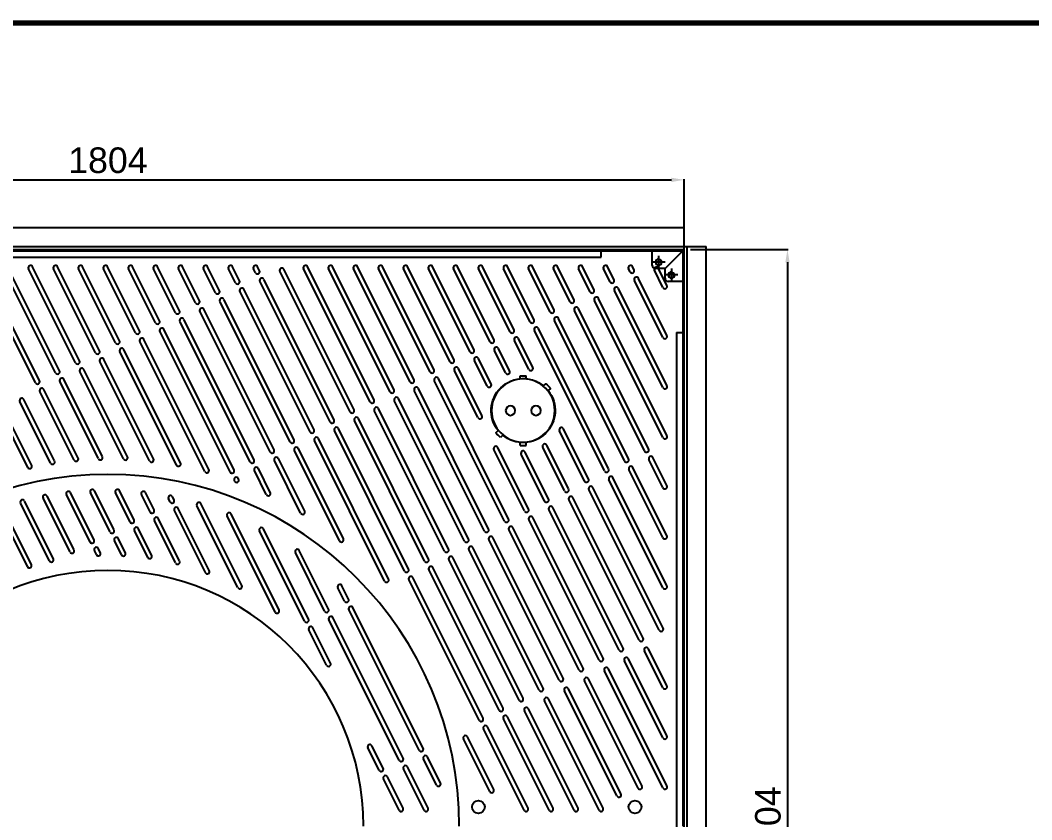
# Model space of a CAD drawing. Header units: millimetres. Extents: x 20045 to 27217, y -49849 to -44778.
# Drawn here: x 21622 to 23205, y -46195 to -44944 of the extents above; entities that cross this region are included whole.
import ezdxf

# ---------------------------------------------------------------- set-up
doc = ezdxf.new("R2010")
doc.units = ezdxf.units.MM
doc.layers.add('LAYOUT', color=7, linetype='Continuous')
doc.styles.get("Standard").update_dxf_attribs({"font": 'arial.ttf'})
doc.dimstyles.new('ISO-25', dxfattribs={"dimtxt": 40, "dimasz": 20, "dimexe": 1.25, "dimexo": 10, "dimgap": 10, "dimtad": 1, "dimdec": 0, "dimtxsty": 'Standard', "dimcen": 2.5, "dimclrd": 3, "dimclre": 3, "dimclrt": 3, "dimadec": 0, "dimazin": 0, "dimtfac": 1, "dimtdec": 0, "dimtmove": 0, "dimatfit": 3, "dimfxl": 1, "dimarcsym": 0})

# ---------------------------------------------------------------- blocks, each defined once
blk = doc.blocks.new('*D40')
at = {"color": 3, "lineweight": -2, "transparency": 16777216}
for p, q in [((20856.8, -45292.8), (20856.8, -45192.8)), ((20876.8, -45194), (22640.8, -45194)), ((22660.8, -45292.8), (22660.8, -45192.8))]:
    blk.add_line(p, q, dxfattribs=at)
at = {"color": 3, "transparency": 16777216}
for points in [[(20876.8, -45190.7), (20876.8, -45197.4), (20856.8, -45194)], [(22640.8, -45190.7), (22640.8, -45197.4), (22660.8, -45194)]]:
    blk.add_solid(points, dxfattribs=at)
at = {"layer": 'Defpoints', "color": 0, "transparency": 16777216}
for p in [(22660.8, -45194), (20856.8, -45302.8), (22660.8, -45302.8)]:
    blk.add_point(p, dxfattribs=at)
at = {"color": 3, "transparency": 16777216, "insert": (21758.8, -45163.6), "char_height": 40, "attachment_point": 5}
blk.add_mtext('1804', dxfattribs=at)
blk = doc.blocks.new('*D41')
at = {"color": 3, "lineweight": -2, "transparency": 16777216}
for p, q in [((22670.8, -45302.8), (22823.6, -45302.8)), ((22822.4, -45322.8), (22822.4, -47086.8)), ((22670.8, -47106.8), (22823.6, -47106.8))]:
    blk.add_line(p, q, dxfattribs=at)
at = {"color": 3, "transparency": 16777216}
for points in [[(22819.1, -45322.8), (22825.7, -45322.8), (22822.4, -45302.8)], [(22819.1, -47086.8), (22825.7, -47086.8), (22822.4, -47106.8)]]:
    blk.add_solid(points, dxfattribs=at)
at = {"layer": 'Defpoints', "color": 0, "transparency": 16777216}
for p in [(22660.8, -45302.8), (22660.8, -47106.8), (22822.4, -47106.8)]:
    blk.add_point(p, dxfattribs=at)
at = {"color": 3, "transparency": 16777216, "insert": (22792, -46204.8), "char_height": 40, "attachment_point": 5, "rotation": 90}
blk.add_mtext('1804', dxfattribs=at)
blk = doc.blocks.new('A$C2E731E15')
at = {"color": 1}
for p, q in [((-10, 0), (10, 0)), ((0, -10), (0, 10))]:
    blk.add_line(p, q, dxfattribs=at)
blk.add_circle((0, 0), 4.5)
at = {"color": 4}
blk.add_arc((0, 0), 5, 270, 180, dxfattribs=at)
blk = doc.blocks.new('AG1818')
for p, q in [((17010.4, -47756.5), (18810.4, -47756.5)), ((18810.4, -47756.5), (18810.4, -48656.5)), ((17797.2, -47963.1), (17708, -47784.7)), ((17803.5, -47960), (17714.2, -47781.5)), ((17828.5, -47947.5), (17747.1, -47784.7)), ((17834.8, -47944.4), (17753.4, -47781.5)), ((17859.8, -47931.8), (17786.2, -47784.7)), ((17866.1, -47928.7), (17792.5, -47781.5)), ((17891.1, -47916.2), (17825.4, -47784.7)), ((17897.4, -47913.1), (17831.6, -47781.5)), ((17922.4, -47900.5), (17864.5, -47784.7)), ((17928.7, -47897.4), (17870.8, -47781.5)), ((17953.7, -47884.9), (17903.6, -47784.7)), ((17960, -47881.8), (17909.9, -47781.5)), ((17985, -47869.2), (17942.8, -47784.7)), ((17991.3, -47866.1), (17949, -47781.5)), ((18016.4, -47853.6), (17981.9, -47784.7)), ((18022.6, -47850.4), (17988.2, -47781.5)), ((18047.7, -47837.9), (18021, -47784.7)), ((18053.9, -47834.8), (18027.3, -47781.5)), ((18079, -47822.3), (18060.2, -47784.7)), ((18085.2, -47819.1), (18066.4, -47781.5)), ((18110.3, -47806.6), (18099.3, -47784.7)), ((18116.5, -47803.5), (18105.5, -47781.5)), ((18141.6, -47791), (18138.4, -47784.7)), ((18147.8, -47787.8), (18144.7, -47781.5)), ((18289.5, -48008.6), (18179.6, -47788.7)), ((18295.8, -48005.5), (18185.8, -47785.6)), ((18320.8, -47993), (18216.7, -47784.7)), ((18327.1, -47989.8), (18222.9, -47781.5)), ((18352.1, -47977.3), (18255.8, -47784.7)), ((18358.4, -47974.2), (18262.1, -47781.5)), ((18383.4, -47961.7), (18294.9, -47784.7)), ((18389.7, -47958.5), (18301.2, -47781.5)), ((18414.7, -47946), (18334.1, -47784.7)), ((18421, -47942.9), (18340.3, -47781.5)), ((18446, -47930.3), (18373.2, -47784.7)), ((18452.3, -47927.2), (18379.5, -47781.5)), ((18477.4, -47914.7), (18412.3, -47784.7)), ((18483.6, -47911.6), (18418.6, -47781.5)), ((18508.7, -47899), (18451.5, -47784.7)), ((18514.9, -47895.9), (18457.7, -47781.5)), ((18540, -47883.4), (18490.6, -47784.7)), ((18546.2, -47880.3), (18496.9, -47781.5)), ((18571.3, -47867.7), (18529.7, -47784.7)), ((18577.5, -47864.6), (18536, -47781.5)), ((18602.6, -47852.1), (18568.9, -47784.7)), ((18608.8, -47849), (18575.1, -47781.5)), ((18633.9, -47836.4), (18608, -47784.7)), ((18640.1, -47833.3), (18614.3, -47781.5)), ((18665.2, -47820.8), (18647.1, -47784.7)), ((18671.4, -47817.6), (18653.4, -47781.5)), ((18696.5, -47805.1), (18686.3, -47784.7)), ((18702.7, -47802), (18692.5, -47781.5)), ((18727.8, -47789.5), (18725.4, -47784.7)), ((18734.1, -47786.3), (18731.6, -47781.5)), ((18779.2, -47814), (18765.8, -47787.2)), ((18785.4, -47810.9), (18772.1, -47784.1)), ((18258.2, -48024.3), (18148.3, -47804.4)), ((18264.5, -48021.1), (18154.5, -47801.3)), ((18779.2, -47892.3), (18734.5, -47802.9)), ((18785.4, -47889.1), (18740.8, -47799.8)), ((18226.9, -48039.9), (18117, -47820)), ((18233.2, -48036.8), (18123.2, -47816.9)), ((18779.2, -47970.5), (18703.2, -47818.5)), ((18785.4, -47967.4), (18709.5, -47815.4)), ((18195.6, -48055.6), (18085.7, -47835.7)), ((18201.9, -48052.4), (18091.9, -47832.6)), ((18779.2, -48048.8), (18671.9, -47834.2)), ((18785.4, -48045.6), (18678.2, -47831.1)), ((18164.3, -48071.2), (18054.4, -47851.3)), ((18170.6, -48068.1), (18060.6, -47848.2)), ((18750.5, -48069.7), (18640.6, -47849.8)), ((18756.8, -48066.6), (18646.8, -47846.7)), ((18133, -48086.9), (18023.1, -47867)), ((18139.3, -48083.7), (18029.3, -47863.9)), ((18719.2, -48085.4), (18609.3, -47865.5)), ((18725.5, -48082.2), (18615.5, -47862.4)), ((18101.7, -48102.5), (17991.8, -47882.6)), ((18108, -48099.4), (17998, -47879.5)), ((18687.9, -48101), (18578, -47881.2)), ((18694.2, -48097.9), (18584.2, -47878)), ((18062.3, -48101.9), (17960.4, -47898.3)), ((18068.5, -48098.8), (17966.7, -47895.2)), ((18569.3, -47942.1), (18546.7, -47896.8)), ((18575.6, -47939), (18552.9, -47893.7)), ((18018, -48091.7), (17929.1, -47914)), ((18024.3, -48088.6), (17935.4, -47910.8)), ((18533, -47947.6), (18515.4, -47912.5)), ((18539.2, -47944.5), (18521.6, -47909.3)), ((17975.7, -48085.2), (17897.8, -47929.6)), ((17981.9, -48082.1), (17904.1, -47926.5)), ((18504.1, -47968.2), (18484.1, -47928.1)), ((18510.4, -47965.1), (18490.3, -47925)), ((17934.9, -48082.1), (17866.5, -47945.3)), ((17941.2, -48078.9), (17872.8, -47942.1)), ((18489.7, -48017.6), (18452.8, -47943.8)), ((18495.9, -48014.5), (18459, -47940.6)), ((17895.6, -48081.7), (17835.2, -47960.9)), ((17901.9, -48078.6), (17841.5, -47957.8)), ((18531.4, -48179.3), (18421.4, -47959.4)), ((18537.6, -48176.2), (18427.7, -47956.3)), ((17857.6, -48084), (17803.9, -47976.6)), ((17863.9, -48080.8), (17810.2, -47973.4)), ((18500.1, -48194.9), (18390.1, -47975.1)), ((18506.3, -48191.8), (18396.4, -47971.9)), ((17820.8, -48088.6), (17772.6, -47992.2)), ((17827.1, -48085.4), (17778.9, -47989.1)), ((18468.8, -48210.6), (18358.8, -47990.7)), ((18475, -48207.5), (18365.1, -47987.6)), ((17785.1, -48095.4), (17741.3, -48007.9)), ((17791.3, -48092.2), (17747.6, -48004.7)), ((18437.5, -48226.2), (18327.5, -48006.4)), ((18443.7, -48223.1), (18333.8, -48003.2)), ((18381.1, -48254.4), (18271.2, -48034.5)), ((18406.2, -48241.9), (18296.2, -48022)), ((18412.4, -48238.8), (18302.5, -48018.9)), ((18349.8, -48270.1), (18239.9, -48050.2)), ((18374.9, -48257.6), (18264.9, -48037.7)), ((18656.6, -48116.7), (18617.3, -48038)), ((18662.9, -48113.6), (18623.6, -48034.9)), ((18279.2, -48207), (18208.6, -48065.9)), ((18343.6, -48273.2), (18233.6, -48053.3)), ((18569, -48160.5), (18520.8, -48064.2)), ((18625.3, -48132.3), (18591.1, -48063.9)), ((18631.6, -48129.2), (18597.3, -48060.7)), ((18218.5, -48164), (18177.3, -48081.5)), ((18272.9, -48210.2), (18202.3, -48069)), ((18562.7, -48163.6), (18514.6, -48067.4)), ((18594, -48148), (18557.3, -48074.6)), ((18600.3, -48144.9), (18563.6, -48071.5)), ((18785.4, -48123.9), (18763.5, -48080)), ((18164.7, -48134.6), (18146, -48097.2)), ((18212.2, -48167.1), (18171, -48084.6)), ((18785.4, -48202.2), (18732.2, -48095.7)), ((18779.2, -48127), (18757.2, -48083.1)), ((18115.1, -48113.7), (18114.7, -48112.8)), ((18158.4, -48137.8), (18139.7, -48100.3)), ((18785.4, -48280.4), (18700.9, -48111.3)), ((18779.2, -48205.3), (18725.9, -48098.8)), ((18108.9, -48116.9), (18108.4, -48115.9)), ((18779.5, -48346.8), (18669.6, -48127)), ((18779.2, -48283.6), (18694.6, -48114.4)), ((17851.3, -48227.7), (17809.1, -48143.4)), ((17857.5, -48224.6), (17815.3, -48140.2)), ((17882.6, -48212.1), (17845.5, -48138)), ((17888.8, -48209), (17851.8, -48134.8)), ((17913.9, -48196.4), (17883.2, -48135.1)), ((17920.1, -48193.3), (17889.4, -48132)), ((17945.2, -48180.8), (17922.3, -48135)), ((17951.4, -48177.7), (17928.5, -48131.8)), ((17976.5, -48165.1), (17962.9, -48138)), ((17982.7, -48162), (17969.1, -48134.8)), ((18007.8, -48149.5), (18005.3, -48144.5)), ((18014, -48146.4), (18011.5, -48141.4)), ((18748.2, -48362.5), (18638.3, -48142.6)), ((18773.3, -48350), (18663.3, -48130.1)), ((17784.4, -48250.6), (17739.7, -48161.1)), ((17790.7, -48247.5), (17745.9, -48158)), ((17819, -48241.5), (17773.8, -48151.1)), ((17825.3, -48238.4), (17780.1, -48148)), ((18069.2, -48256.7), (18020.7, -48159.8)), ((18113.9, -48283.4), (18049.8, -48155.3)), ((18120.1, -48280.2), (18056.1, -48152.1)), ((18716.9, -48378.1), (18607, -48158.3)), ((18741.9, -48365.6), (18632, -48145.8)), ((18022.6, -48241.8), (17989.4, -48175.4)), ((18063, -48259.8), (18014.5, -48162.9)), ((18172.1, -48321.7), (18097, -48171.3)), ((18178.4, -48318.5), (18103.2, -48168.2)), ((18679.3, -48396.9), (18569.4, -48177.1)), ((18685.6, -48393.8), (18575.7, -48173.9)), ((18710.6, -48381.3), (18600.7, -48161.4)), ((17979.1, -48233), (17958.1, -48191.1)), ((18016.4, -48244.9), (17983.2, -48178.6)), ((18224.6, -48332.7), (18154, -48191.4)), ((18648, -48412.6), (18538.1, -48192.7)), ((18654.3, -48409.5), (18544.4, -48189.6)), ((17937.9, -48228.9), (17926.8, -48206.7)), ((17972.8, -48236.1), (17951.9, -48194.2)), ((18218.3, -48335.8), (18147.7, -48194.6)), ((18616.7, -48428.2), (18506.8, -48208.4)), ((18623, -48425.1), (18513.1, -48205.2)), ((17898.7, -48228.8), (17895.5, -48222.4)), ((17931.7, -48232.1), (17920.6, -48209.9)), ((18585.4, -48443.9), (18475.5, -48224)), ((18591.7, -48440.8), (18481.7, -48220.9)), ((17892.5, -48231.9), (17889.3, -48225.5)), ((18249.6, -48320.2), (18203.9, -48228.6)), ((18255.9, -48317), (18210.1, -48225.5)), ((18554.1, -48459.5), (18444.2, -48239.7)), ((18560.4, -48456.4), (18450.4, -48236.5)), ((18522.8, -48475.2), (18412.9, -48255.3)), ((18529.1, -48472.1), (18419.1, -48252.2)), ((18491.5, -48490.8), (18381.6, -48271)), ((18497.8, -48487.7), (18387.8, -48267.8)), ((18280.9, -48304.5), (18270.5, -48283.6)), ((18287.2, -48301.4), (18276.7, -48280.4)), ((18397.6, -48537.8), (18287.7, -48317.9)), ((18403.9, -48534.7), (18293.9, -48314.8)), ((18366.3, -48553.5), (18256.4, -48333.6)), ((18372.5, -48550.3), (18262.6, -48330.4)), ((18252.8, -48404.6), (18225, -48349.2)), ((18259, -48401.5), (18231.3, -48346.1)), ((18779.2, -48440.1), (18750.2, -48382.2)), ((18785.4, -48437), (18756.5, -48379)), ((18779.2, -48518.4), (18718.9, -48397.8)), ((18785.4, -48515.2), (18725.2, -48394.7)), ((18779.2, -48596.6), (18687.6, -48413.5)), ((18785.4, -48593.5), (18693.9, -48410.3)), ((18740.2, -48596.9), (18656.3, -48429.1)), ((18746.5, -48593.8), (18662.6, -48426)), ((18707.2, -48609.2), (18625, -48444.8)), ((18713.5, -48606.1), (18631.3, -48441.7)), ((18679.2, -48631.5), (18593.7, -48460.4)), ((18685.5, -48628.4), (18600, -48457.3)), ((18640.1, -48631.5), (18562.4, -48476.1)), ((18646.4, -48628.4), (18568.7, -48473)), ((18601, -48631.5), (18529.5, -48488.6)), ((18607.2, -48628.4), (18535.8, -48485.5)), ((18561.9, -48631.5), (18498.2, -48504.3)), ((18568.1, -48628.4), (18504.5, -48501.1)), ((18508.1, -48602.3), (18466.9, -48519.9)), ((18514.4, -48599.1), (18473.2, -48516.8)), ((18335, -48569.1), (18317.3, -48533.8)), ((18341.2, -48566), (18323.6, -48530.7)), ((18424.8, -48592.3), (18404.3, -48551.2)), ((18431.1, -48589.2), (18410.6, -48548.1)), ((18405.3, -48631.5), (18373, -48566.9)), ((18411.6, -48628.4), (18379.3, -48563.7)), ((18366.2, -48631.5), (18341.7, -48582.5)), ((18372.5, -48628.4), (18348, -48579.4))]:
    blk.add_line(p, q)
blk.add_lwpolyline([(18524.8, -48048.4, -0.045549), (18517.8, -48041.3), (18521.4, -48037.8, -0.904534), (18592.5, -47968.1), (18596.1, -47964.6, -0.045549), (18603.1, -47971.8), (18599.5, -47975.3, -0.904534), (18528.4, -48044.9)], format="xyb", close=True)
for centre in [(18490.4, -48626.5), (18735.4, -48626.5)]:
    blk.add_circle(centre, 10)
for centre, radius, start, end in [((17789.4, -47783.1), 3.5, 26.5651, 206.5651), ((17828.5, -47783.1), 3.5, 26.5651, 206.5651), ((17867.6, -47783.1), 3.5, 26.5651, 206.5651), ((17906.8, -47783.1), 3.5, 26.5651, 206.5651), ((17945.9, -47783.1), 3.5, 26.5651, 206.5651), ((17985, -47783.1), 3.5, 26.5651, 206.5651), ((18024.2, -47783.1), 3.5, 26.5651, 206.5651), ((18063.3, -47783.1), 3.5, 26.5651, 206.5651), ((18102.4, -47783.1), 3.5, 26.5651, 206.5651), ((18141.5, -47783.1), 3.5, 26.5651, 206.5651), ((18219.8, -47783.1), 3.5, 26.5651, 206.5651), ((18258.9, -47783.1), 3.5, 26.5651, 206.5651), ((18298.1, -47783.1), 3.5, 26.5651, 206.5651), ((18337.2, -47783.1), 3.5, 26.5651, 206.5651), ((18376.3, -47783.1), 3.5, 26.5651, 206.5651), ((18415.5, -47783.1), 3.5, 26.5651, 206.5651), ((18454.6, -47783.1), 3.5, 26.5651, 206.5651), ((18493.7, -47783.1), 3.5, 26.5651, 206.5651), ((18532.9, -47783.1), 3.5, 26.5651, 206.5651), ((18572, -47783.1), 3.5, 26.5651, 206.5651), ((18611.1, -47783.1), 3.5, 26.5651, 206.5651), ((18650.3, -47783.1), 3.5, 26.5651, 206.5651), ((18689.4, -47783.1), 3.5, 26.5651, 206.5651), ((18728.5, -47783.1), 3.5, 26.5651, 206.5651), ((18144.7, -47789.4), 3.5, 206.5651, 26.5651), ((18182.7, -47787.2), 3.5, 26.5651, 206.5651), ((18730.9, -47787.9), 3.5, 206.5651, 26.5651), ((18768.9, -47785.7), 3.5, 26.5651, 206.5651), ((18113.4, -47805.1), 3.5, 206.5651, 26.5651), ((18151.4, -47802.8), 3.5, 26.5651, 206.5651), ((18699.6, -47803.6), 3.5, 206.5651, 26.5651), ((18737.6, -47801.3), 3.5, 26.5651, 206.5651), ((18782.3, -47812.4), 3.5, 206.5651, 26.5651), ((18082.1, -47820.7), 3.5, 206.5651, 26.5651), ((18120.1, -47818.5), 3.5, 26.5651, 206.5651), ((18668.3, -47819.2), 3.5, 206.5651, 26.5651), ((18706.3, -47817), 3.5, 26.5651, 206.5651), ((18050.8, -47836.4), 3.5, 206.5651, 26.5651), ((18088.8, -47834.1), 3.5, 26.5651, 206.5651), ((18637, -47834.9), 3.5, 206.5651, 26.5651), ((18675, -47832.6), 3.5, 26.5651, 206.5651), ((18019.5, -47852), 3.5, 206.5651, 26.5651), ((18057.5, -47849.8), 3.5, 26.5651, 206.5651), ((18605.7, -47850.5), 3.5, 206.5651, 26.5651), ((18612.4, -47863.9), 3.5, 26.5651, 206.5651), ((18643.7, -47848.3), 3.5, 26.5651, 206.5651), ((17988.2, -47867.7), 3.5, 206.5651, 26.5651), ((18026.2, -47865.4), 3.5, 26.5651, 206.5651), ((18574.4, -47866.2), 3.5, 206.5651, 26.5651), ((18581.1, -47879.6), 3.5, 26.5651, 206.5651), ((17956.9, -47883.3), 3.5, 206.5651, 26.5651), ((17994.9, -47881.1), 3.5, 26.5651, 206.5651), ((18543.1, -47881.8), 3.5, 206.5651, 26.5651), ((18549.8, -47895.2), 3.5, 26.5651, 206.5651), ((18782.3, -47890.7), 3.5, 206.5651, 26.5651), ((17925.6, -47899), 3.5, 206.5651, 26.5651), ((17963.6, -47896.7), 3.5, 26.5651, 206.5651), ((18511.8, -47897.5), 3.5, 206.5651, 26.5651), ((18518.5, -47910.9), 3.5, 26.5651, 206.5651), ((17894.3, -47914.6), 3.5, 206.5651, 26.5651), ((17932.3, -47912.4), 3.5, 26.5651, 206.5651), ((18480.5, -47913.1), 3.5, 206.5651, 26.5651), ((18487.2, -47926.5), 3.5, 26.5651, 206.5651), ((17863, -47930.3), 3.5, 206.5651, 26.5651), ((17901, -47928), 3.5, 26.5651, 206.5651), ((18449.2, -47928.8), 3.5, 206.5651, 26.5651), ((18455.9, -47942.2), 3.5, 26.5651, 206.5651), ((18572.5, -47940.6), 3.5, 206.5651, 26.5651), ((17831.7, -47945.9), 3.5, 206.5651, 26.5651), ((17869.7, -47943.7), 3.5, 26.5651, 206.5651), ((18417.9, -47944.4), 3.5, 206.5651, 26.5651), ((18424.6, -47957.9), 3.5, 26.5651, 206.5651), ((18536.1, -47946.1), 3.5, 206.5651, 26.5651), ((17800.3, -47961.6), 3.5, 206.5651, 26.5651), ((17838.4, -47959.3), 3.5, 26.5651, 206.5651), ((18386.6, -47960.1), 3.5, 206.5651, 26.5651), ((18393.3, -47973.5), 3.5, 26.5651, 206.5651), ((18507.2, -47966.6), 3.5, 206.5651, 26.5651), ((18782.3, -47969), 3.5, 206.5651, 26.5651), ((17807.1, -47975), 3.5, 26.5651, 206.5651), ((18355.3, -47975.7), 3.5, 206.5651, 26.5651), ((18362, -47989.2), 3.5, 26.5651, 206.5651), ((17775.8, -47990.7), 3.5, 26.5651, 206.5651), ((18324, -47991.4), 3.5, 206.5651, 26.5651), ((18330.7, -48004.8), 3.5, 26.5651, 206.5651), ((18292.7, -48007), 3.5, 206.5651, 26.5651), ((18299.4, -48020.5), 3.5, 26.5651, 206.5651), ((18492.8, -48016), 3.5, 206.5651, 26.5651), ((18261.3, -48022.7), 3.5, 206.5651, 26.5651), ((18268.1, -48036.1), 3.5, 26.5651, 206.5651), ((18620.4, -48036.5), 3.5, 26.5651, 206.5651), ((18230, -48038.3), 3.5, 206.5651, 26.5651), ((18236.8, -48051.8), 3.5, 26.5651, 206.5651), ((18782.3, -48047.2), 3.5, 206.5651, 26.5651), ((18198.7, -48054), 3.5, 206.5651, 26.5651), ((18205.4, -48067.4), 3.5, 26.5651, 206.5651), ((18517.7, -48065.8), 3.5, 26.5651, 206.5651), ((18594.2, -48062.3), 3.5, 26.5651, 206.5651), ((17860.8, -48082.4), 3.5, 206.5651, 26.5651), ((17898.8, -48080.2), 3.5, 206.5651, 26.5651), ((17938.1, -48080.5), 3.5, 206.5651, 26.5651), ((17978.8, -48083.7), 3.5, 206.5651, 26.5651), ((18167.4, -48069.7), 3.5, 206.5651, 26.5651), ((18174.1, -48083.1), 3.5, 26.5651, 206.5651), ((18560.4, -48073), 3.5, 26.5651, 206.5651), ((18753.7, -48068.2), 3.5, 206.5651, 26.5651), ((18760.4, -48081.6), 3.5, 26.5651, 206.5651), ((17788.2, -48093.8), 3.5, 206.5651, 26.5651), ((17823.9, -48087), 3.5, 206.5651, 26.5651), ((18021.1, -48090.1), 3.5, 206.5651, 26.5651), ((18136.1, -48085.3), 3.5, 206.5651, 26.5651), ((18142.8, -48098.7), 3.5, 26.5651, 206.5651), ((18691, -48099.5), 3.5, 206.5651, 26.5651), ((18722.3, -48083.8), 3.5, 206.5651, 26.5651), ((18729.1, -48097.2), 3.5, 26.5651, 206.5651), ((17910.4, -48656.5), 550, 0, 180), ((18065.4, -48100.4), 3.5, 206.5651, 26.5651), ((18104.8, -48101), 3.5, 206.5651, 26.5651), ((18111.5, -48114.4), 3.5, 26.5651, 206.5651), ((18112, -48115.3), 3.5, 206.5651, 26.5651), ((18659.7, -48115.1), 3.5, 206.5651, 26.5651), ((18697.8, -48112.9), 3.5, 26.5651, 206.5651), ((18628.4, -48130.8), 3.5, 206.5651, 26.5651), ((18666.4, -48128.5), 3.5, 26.5651, 206.5651), ((18782.3, -48125.5), 3.5, 206.5651, 26.5651), ((17812.2, -48141.8), 3.5, 26.5651, 206.5651), ((17848.6, -48136.4), 3.5, 26.5651, 206.5651), ((17886.3, -48133.5), 3.5, 26.5651, 206.5651), ((17925.4, -48133.4), 3.5, 26.5651, 206.5651), ((17966, -48136.4), 3.5, 26.5651, 206.5651), ((18008.4, -48142.9), 3.5, 26.5651, 206.5651), ((18161.6, -48136.2), 3.5, 206.5651, 26.5651), ((18597.1, -48146.4), 3.5, 206.5651, 26.5651), ((18635.1, -48144.2), 3.5, 26.5651, 206.5651), ((17776.9, -48149.5), 3.5, 26.5651, 206.5651), ((18010.9, -48147.9), 3.5, 206.5651, 26.5651), ((18017.6, -48161.3), 3.5, 26.5651, 206.5651), ((18052.9, -48153.7), 3.5, 26.5651, 206.5651), ((18565.8, -48162.1), 3.5, 206.5651, 26.5651), ((18603.8, -48159.8), 3.5, 26.5651, 206.5651), ((17979.6, -48163.6), 3.5, 206.5651, 26.5651), ((17986.3, -48177), 3.5, 26.5651, 206.5651), ((18100.1, -48169.8), 3.5, 26.5651, 206.5651), ((18215.4, -48165.5), 3.5, 206.5651, 26.5651), ((18534.5, -48177.7), 3.5, 206.5651, 26.5651), ((18572.5, -48175.5), 3.5, 26.5651, 206.5651), ((17948.3, -48179.2), 3.5, 206.5651, 26.5651), ((17955, -48192.6), 3.5, 26.5651, 206.5651), ((18150.8, -48193), 3.5, 26.5651, 206.5651), ((18503.2, -48193.4), 3.5, 206.5651, 26.5651), ((18541.2, -48191.1), 3.5, 26.5651, 206.5651), ((17917, -48194.9), 3.5, 206.5651, 26.5651), ((17923.7, -48208.3), 3.5, 26.5651, 206.5651), ((18276, -48208.6), 3.5, 206.5651, 26.5651), ((18471.9, -48209), 3.5, 206.5651, 26.5651), ((18509.9, -48206.8), 3.5, 26.5651, 206.5651), ((18782.3, -48203.7), 3.5, 206.5651, 26.5651), ((17854.4, -48226.2), 3.5, 206.5651, 26.5651), ((17885.7, -48210.5), 3.5, 206.5651, 26.5651), ((17892.4, -48223.9), 3.5, 26.5651, 206.5651), ((18207, -48227), 3.5, 26.5651, 206.5651), ((18440.6, -48224.7), 3.5, 206.5651, 26.5651), ((18478.6, -48222.4), 3.5, 26.5651, 206.5651), ((17822.1, -48239.9), 3.5, 206.5651, 26.5651), ((17895.6, -48230.3), 3.5, 206.5651, 26.5651), ((17934.8, -48230.5), 3.5, 206.5651, 26.5651), ((17976, -48234.6), 3.5, 206.5651, 26.5651), ((18409.3, -48240.3), 3.5, 206.5651, 26.5651), ((18447.3, -48238.1), 3.5, 26.5651, 206.5651), ((17787.6, -48249.1), 3.5, 206.5651, 26.5651), ((18019.5, -48243.4), 3.5, 206.5651, 26.5651), ((18378, -48256), 3.5, 206.5651, 26.5651), ((18416, -48253.8), 3.5, 26.5651, 206.5651), ((17910.4, -48656.5), 400, 0, 180), ((18066.1, -48258.3), 3.5, 206.5651, 26.5651), ((18346.7, -48271.6), 3.5, 206.5651, 26.5651), ((18384.7, -48269.4), 3.5, 26.5651, 206.5651), ((18117, -48281.8), 3.5, 206.5651, 26.5651), ((18273.6, -48282), 3.5, 26.5651, 206.5651), ((18782.3, -48282), 3.5, 206.5651, 26.5651), ((18284.1, -48302.9), 3.5, 206.5651, 26.5651), ((18175.3, -48320.1), 3.5, 206.5651, 26.5651), ((18252.8, -48318.6), 3.5, 206.5651, 26.5651), ((18290.8, -48316.4), 3.5, 26.5651, 206.5651), ((18221.5, -48334.3), 3.5, 206.5651, 26.5651), ((18259.5, -48332), 3.5, 26.5651, 206.5651), ((18228.2, -48347.7), 3.5, 26.5651, 206.5651), ((18776.4, -48348.4), 3.5, 206.5651, 26.5651), ((18745.1, -48364.1), 3.5, 206.5651, 26.5651), ((18713.8, -48379.7), 3.5, 206.5651, 26.5651), ((18753.4, -48380.6), 3.5, 26.5651, 206.5651), ((18682.5, -48395.4), 3.5, 206.5651, 26.5651), ((18722, -48396.3), 3.5, 26.5651, 206.5651), ((18255.9, -48403.1), 3.5, 206.5651, 26.5651), ((18651.2, -48411), 3.5, 206.5651, 26.5651), ((18690.7, -48411.9), 3.5, 26.5651, 206.5651), ((18619.9, -48426.7), 3.5, 206.5651, 26.5651), ((18659.4, -48427.6), 3.5, 26.5651, 206.5651), ((18588.6, -48442.3), 3.5, 206.5651, 26.5651), ((18628.1, -48443.2), 3.5, 26.5651, 206.5651), ((18782.3, -48438.5), 3.5, 206.5651, 26.5651), ((18557.2, -48458), 3.5, 206.5651, 26.5651), ((18596.8, -48458.9), 3.5, 26.5651, 206.5651), ((18525.9, -48473.6), 3.5, 206.5651, 26.5651), ((18565.5, -48474.5), 3.5, 26.5651, 206.5651), ((18494.6, -48489.3), 3.5, 206.5651, 26.5651), ((18532.7, -48487), 3.5, 26.5651, 206.5651), ((18501.3, -48502.7), 3.5, 26.5651, 206.5651), ((18470, -48518.3), 3.5, 26.5651, 206.5651), ((18782.3, -48516.8), 3.5, 206.5651, 26.5651), ((18320.5, -48532.3), 3.5, 26.5651, 206.5651), ((18400.7, -48536.2), 3.5, 206.5651, 26.5651), ((18369.4, -48551.9), 3.5, 206.5651, 26.5651), ((18407.4, -48549.7), 3.5, 26.5651, 206.5651), ((18338.1, -48567.5), 3.5, 206.5651, 26.5651), ((18376.1, -48565.3), 3.5, 26.5651, 206.5651), ((18344.8, -48581), 3.5, 26.5651, 206.5651), ((18428, -48590.7), 3.5, 206.5651, 26.5651), ((18511.2, -48600.7), 3.5, 206.5651, 26.5651), ((18743.3, -48595.3), 3.5, 206.5651, 26.5651), ((18782.3, -48595.1), 3.5, 206.5651, 26.5651), ((18710.4, -48607.7), 3.5, 206.5651, 26.5651), ((18369.3, -48630), 3.5, 206.5651, 26.5651), ((18408.5, -48630), 3.5, 206.5651, 26.5651), ((18565, -48630), 3.5, 206.5651, 26.5651), ((18604.1, -48630), 3.5, 206.5651, 26.5651), ((18643.2, -48630), 3.5, 206.5651, 26.5651), ((18682.4, -48630), 3.5, 206.5651, 26.5651)]:
    blk.add_arc(centre, radius, start, end)
blk = doc.blocks.new('A$C6562381F')
for p, q in [((4.5, 54.5), (-4.5, 54.5)), ((-4.5, 49.3), (-4.5, 54.5)), ((4.5, 49.3), (4.5, 54.5)), ((-4.5, -54.5), (-4.5, -49.3)), ((4.5, -54.5), (-4.5, -54.5)), ((4.5, -54.5), (4.5, -49.3))]:
    blk.add_line(p, q)
for centre, radius in [((0, 0), 49.5), ((-20, 0), 7.5), ((20, 0), 7.5)]:
    blk.add_circle(centre, radius)

msp = doc.modelspace()

# ---------------------------------------------------------------- linework, layer by layer
for p, q in [((20856.8, -45268.3), (22660.8, -45268.3)), ((22660.8, -47111.3), (22660.8, -45268.3)), ((20822.3, -45298.3), (22695.3, -45298.3)), ((20856.8, -45302.8), (22660.8, -45302.8)), ((22530.8, -45314.8), (22530.8, -45302.8)), ((22610.8, -45327.8), (22610.8, -45302.8)), ((22660.8, -45302.8), (22630.8, -45332.8)), ((22665.3, -47111.3), (22665.3, -45298.3)), ((22695.3, -47111.3), (22695.3, -45298.3)), ((20986.8, -45314.8), (22530.8, -45314.8)), ((22630.8, -45332.8), (22615.8, -45332.8)), ((22630.8, -45347.8), (22630.8, -45332.8)), ((22660.8, -45352.8), (22635.8, -45352.8)), ((22648.8, -45432.8), (22648.8, -46976.8)), ((22648.8, -45432.8), (22660.8, -45432.8))]:
    msp.add_line(p, q)
for centre in [(22615.8, -45327.8), (22635.8, -45347.8)]:
    msp.add_arc(centre, 5, 180, 270)
at = {"layer": 'LAYOUT', "const_width": 8.54}
msp.add_lwpolyline([(20216, -49678.6), (27046.2, -49678.6), (27046.2, -44948.7), (20216, -44948.7)], close=True, dxfattribs=at)

# ---------------------------------------------------------------- block references
msp.add_blockref('AG1818', (3848.3, 2451.7))
at = {"rotation": 180}
for p in [(22620.8, -45322.8), (22640.8, -45342.8)]:
    msp.add_blockref('A$C2E731E15', p, dxfattribs=at)
at = {"xscale": -1}
msp.add_blockref('A$C6562381F', (22408.8, -45554.8), dxfattribs=at)

# ---------------------------------------------------------------- dimensions: what is measured, and where the dimension line sits
dim = msp.add_linear_dim(base=(22660.8, -45194), p1=(20856.8, -45302.8), p2=(22660.8, -45302.8), dimstyle='ISO-25')
dim.commit()
dim.dimension.update_dxf_attribs({"geometry": '*D40', "text_midpoint": (21758.8, -45163.6)})
dim = msp.add_linear_dim(base=(22822.4, -47106.8), p1=(22660.8, -45302.8), p2=(22660.8, -47106.8), angle=90, dimstyle='ISO-25')
dim.commit()
dim.dimension.update_dxf_attribs({"geometry": '*D41', "text_midpoint": (22792, -46204.8)})

doc.saveas('drawing.dxf')
